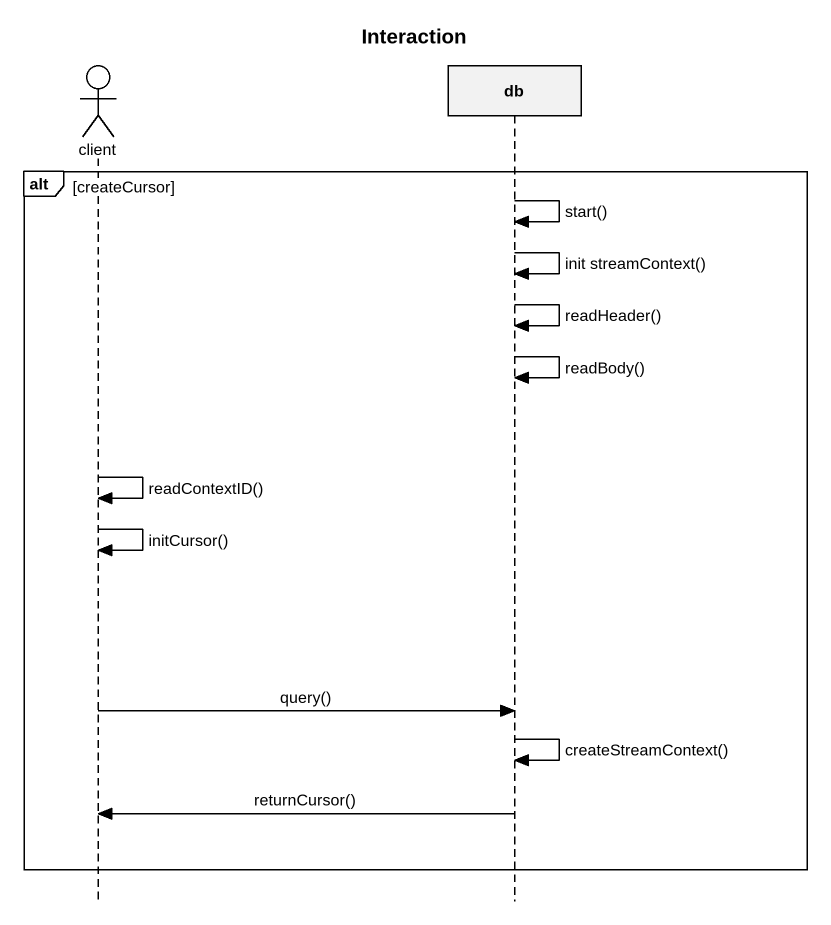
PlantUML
@startuml
title Interaction
hide footbox
actor client
participant db

alt createCursor
  db -> db : start()
  db -> db : init streamContext()
  db -> db : readHeader()
  db -> db : readBody()
  client -> client : readContextID()
  client -> client : initCursor()
  client -> db : query()
  db -> db : createStreamContext()
  db -> client : returnCursor()
end
@enduml
